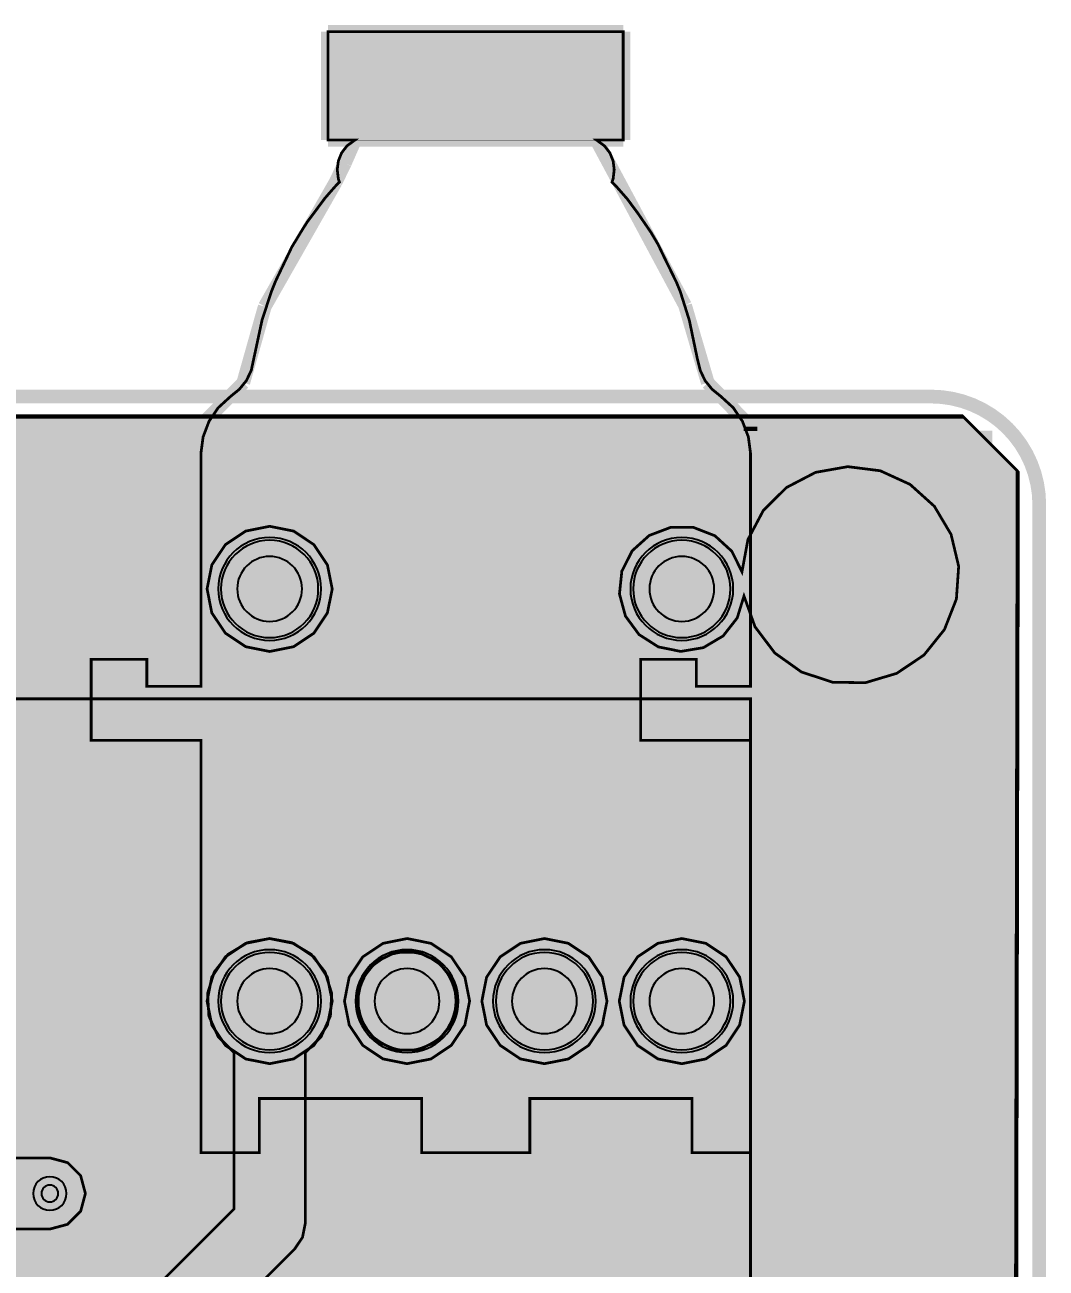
# Model space of a CAD drawing. Header units: millimetres. Extents: x -3.1 to 95.1, y -65.1 to 6.9.
# Drawn here: x 76.25 to 95.13, y -16.11 to 6.87 of the extents above; entities that cross this region are included whole.
import ezdxf

# ---------------------------------------------------------------- set-up
doc = ezdxf.new("R2010")
doc.units = ezdxf.units.MM
doc.header["$MEASUREMENT"] = 0
for name, color, linetype, true_color in [('Board-Outline-Layer', 7, 'Continuous', 0xff00ff), ('Bottom-Layer', 7, 'Continuous', 0x0000ff), ('Bottom-Paste-Mask-Layer', 7, 'Continuous', 0x800000), ('Bottom-Solder-Mask-Layer', 7, 'Continuous', 0xaa00ff), ('Component-Shape-Layer', 7, 'Continuous', 0x00cccc), ('Document-Layer', 7, 'Continuous', 0x6464ff), ('Hole-Layer', 7, 'Continuous', 0x222222), ('Inner2', 7, 'Continuous', 0x008000), ('Multi-Layer', 7, 'Continuous', 0xc0c0c0), ('Top-Layer', 7, 'Continuous', 0xff0000), ('Top-Paste-Mask-Layer', 7, 'Continuous', 0x808080), ('Top-Silkscreen-Layer', 7, 'Continuous', 0xffcc00), ('Top-Solder-Mask-Layer', 7, 'Continuous', 0x800080)]:
    doc.layers.add(name, color=color, linetype=linetype, true_color=true_color)

msp = doc.modelspace()

# ---------------------------------------------------------------- hatches: boundary and pattern name
at = {"layer": 'Bottom-Layer'}
for points in [[(0.836, -26.879), (0.838, -26.021), (1.032, -26.269), (1.332, -26.362), (2.132, -26.362), (2.395, -26.291), (2.589, -26.098), (2.659, -25.834), (2.589, -25.57), (2.395, -25.377), (2.132, -25.306), (1.332, -25.306), (1.032, -25.399), (0.839, -25.645), (0.888, -0.657), (1.11, -0.501), (1.353, -0.381), (93.599, -0.381), (94.615, -1.397), (94.488, -63.754), (93.726, -64.516), (1.27, -64.516), (0.762, -64.008), (0.775, -57.407), (6.35, -57.407), (6.353, -57.404), (6.353, -39.624), (6.35, -39.621), (0.811, -39.621), (0.818, -35.758), (0.922, -35.967), (1.104, -36.111), (1.332, -36.162), (2.132, -36.162), (2.395, -36.091), (2.589, -35.898), (2.659, -35.634), (2.589, -35.37), (2.395, -35.177), (2.132, -35.106), (1.332, -35.106), (1.105, -35.157), (0.922, -35.3), (0.819, -35.508), (0.821, -34.589), (1.959, -34.589), (2.14, -34.514), (2.215, -34.332), (2.215, -34.082), (2.26, -34.053), (2.301, -34.018), (3.243, -33.076), (3.517, -33.036), (3.739, -32.873), (3.857, -32.624), (3.844, -32.348), (3.703, -32.111), (3.466, -31.97), (3.19, -31.957), (2.941, -32.075), (2.778, -32.298), (2.738, -32.571), (2.199, -33.11), (2.105, -32.989), (1.959, -32.943), (0.824, -32.943), (0.825, -32.589), (1.959, -32.589), (2.14, -32.514), (2.215, -32.332), (2.215, -31.2), (2.14, -31.018), (1.959, -30.943), (0.828, -30.943), (0.829, -30.525), (1.959, -30.525), (2.095, -30.486), (2.189, -30.38), (3.246, -31.437), (3.286, -31.711), (3.449, -31.933), (3.698, -32.051), (3.974, -32.038), (4.211, -31.897), (4.352, -31.66), (4.365, -31.384), (4.247, -31.135), (4.025, -30.972), (3.751, -30.933), (2.268, -29.45), (2.243, -29.426), (2.215, -29.406), (2.215, -29.136), (2.14, -28.954), (1.959, -28.879), (0.832, -28.879), (0.833, -28.525), (1.959, -28.525), (2.14, -28.45), (2.215, -28.268), (2.215, -27.136), (2.14, -26.954), (1.959, -26.879)], [(93.51, -3.139), (93.37, -2.55), (93.061, -2.029), (92.611, -1.624), (92.06, -1.372), (91.46, -1.296), (90.864, -1.402), (90.326, -1.682), (89.897, -2.109), (89.614, -2.644), (89.504, -3.24), (89.316, -2.86), (89.004, -2.574), (88.609, -2.42), (88.186, -2.418), (87.79, -2.568), (87.475, -2.851), (87.283, -3.229), (87.239, -3.65), (87.35, -4.059), (87.601, -4.4), (87.958, -4.628), (88.373, -4.712), (88.79, -4.642), (89.155, -4.426), (89.416, -4.093), (89.541, -3.688), (89.746, -4.258), (90.111, -4.741), (90.604, -5.092), (91.18, -5.281), (91.785, -5.29), (92.365, -5.117), (92.868, -4.779), (93.247, -4.307), (93.468, -3.743)], [(81.929, -3.556), (81.84, -3.113), (81.59, -2.738), (81.215, -2.487), (80.772, -2.399), (80.329, -2.487), (79.954, -2.738), (79.703, -3.113), (79.615, -3.556), (79.703, -3.999), (79.954, -4.374), (80.329, -4.624), (80.772, -4.713), (81.215, -4.624), (81.59, -4.374), (81.84, -3.999)], [(79.872, -3.556, 1), (81.672, -3.556, 1)], [(87.492, -3.556, 1), (89.292, -3.556, 1)], [(81.929, -11.176), (81.84, -10.733), (81.59, -10.358), (81.215, -10.108), (80.772, -10.019), (80.329, -10.108), (79.954, -10.358), (79.703, -10.733), (79.615, -11.176), (79.703, -11.619), (79.954, -11.994), (80.329, -12.245), (80.772, -12.333), (81.215, -12.245), (81.59, -11.994), (81.84, -11.619)], [(87.009, -11.176), (86.921, -10.733), (86.67, -10.358), (86.295, -10.108), (85.852, -10.019), (85.409, -10.108), (85.034, -10.358), (84.783, -10.733), (84.695, -11.176), (84.783, -11.619), (85.034, -11.994), (85.409, -12.245), (85.852, -12.333), (86.295, -12.245), (86.67, -11.994), (86.921, -11.619)], [(89.549, -11.176), (89.461, -10.733), (89.21, -10.358), (88.835, -10.108), (88.392, -10.019), (87.949, -10.108), (87.574, -10.358), (87.324, -10.733), (87.235, -11.176), (87.324, -11.619), (87.574, -11.994), (87.949, -12.245), (88.392, -12.333), (88.835, -12.245), (89.21, -11.994), (89.461, -11.619)], [(79.872, -11.176, 1), (81.672, -11.176, 1)], [(84.24, -11.176), (84.148, -10.773), (83.891, -10.451), (83.518, -10.271), (83.106, -10.271), (82.733, -10.451), (82.476, -10.773), (82.384, -11.176), (82.476, -11.579), (82.733, -11.902), (83.106, -12.081), (83.518, -12.081), (83.891, -11.902), (84.148, -11.579)], [(82.412, -11.176, 1), (84.212, -11.176, 1)], [(84.952, -11.176, 1), (86.752, -11.176, 1)], [(87.492, -11.176, 1), (89.292, -11.176, 1)]]:
    msp.add_hatch(color=256, dxfattribs=at).paths.add_polyline_path(points)
at = {"layer": 'Bottom-Paste-Mask-Layer'}
for points in [[(79.872, -3.556, 1), (81.672, -3.556, 1)], [(87.492, -3.556, 1), (89.292, -3.556, 1)], [(79.872, -11.176, 1), (81.672, -11.176, 1)], [(82.412, -11.176, 1), (84.212, -11.176, 1)], [(84.952, -11.176, 1), (86.752, -11.176, 1)], [(87.492, -11.176, 1), (89.292, -11.176, 1)]]:
    msp.add_hatch(color=256, dxfattribs=at).paths.add_polyline_path(points)
at = {"layer": 'Bottom-Solder-Mask-Layer'}
for points in [[(79.821, -3.556, 1), (81.723, -3.556, 1)], [(87.441, -3.556, 1), (89.343, -3.556, 1)], [(79.821, -11.176, 1), (81.723, -11.176, 1)], [(82.361, -11.176, 1), (84.263, -11.176, 1)], [(84.901, -11.176, 1), (86.803, -11.176, 1)], [(87.441, -11.176, 1), (89.343, -11.176, 1)]]:
    msp.add_hatch(color=256, dxfattribs=at).paths.add_polyline_path(points)
at = {"layer": 'Document-Layer'}
msp.add_hatch(color=256, dxfattribs=at).paths.add_polyline_path([(87.282, 4.734), (87.282, 6.734), (81.882, 6.734), (81.882, 4.734)])
msp.add_hatch(color=256, dxfattribs=at).paths.add_polyline_path([(87.282, 4.734), (87.282, 6.734), (81.882, 6.734), (81.882, 4.734)])
at = {"layer": 'Hole-Layer'}
for points in [[(80.172, -3.556, 1), (81.372, -3.556, 1)], [(87.792, -3.556, 1), (88.992, -3.556, 1)], [(80.172, -11.176, 1), (81.372, -11.176, 1)], [(82.712, -11.176, 1), (83.912, -11.176, 1)], [(85.252, -11.176, 1), (86.452, -11.176, 1)], [(87.792, -11.176, 1), (88.992, -11.176, 1)]]:
    msp.add_hatch(color=256, dxfattribs=at).paths.add_polyline_path(points)
at = {"layer": 'Inner2'}
for points in [[(0.787, -39.621), (0.814, -25.941), (0.914, -26.158), (1.099, -26.308), (1.332, -26.362), (2.132, -26.362), (2.395, -26.291), (2.589, -26.098), (2.659, -25.834), (2.589, -25.57), (2.395, -25.377), (2.132, -25.306), (1.332, -25.306), (1.1, -25.36), (0.915, -25.51), (0.815, -25.726), (0.865, -0.677), (1.131, -0.488), (1.428, -0.353), (93.572, -0.353), (93.575, -0.354), (93.577, -0.355), (94.591, -1.369), (94.465, -63.726), (93.703, -64.488), (1.247, -64.488), (0.739, -63.98), (0.752, -57.407), (6.35, -57.407), (6.353, -57.404), (6.353, -39.624), (6.35, -39.621)], [(93.51, -3.139), (93.37, -2.55), (93.061, -2.029), (92.611, -1.624), (92.06, -1.372), (91.46, -1.296), (90.864, -1.402), (90.326, -1.682), (89.897, -2.109), (89.614, -2.644), (89.504, -3.24), (89.316, -2.86), (89.004, -2.574), (88.609, -2.42), (88.186, -2.418), (87.79, -2.568), (87.475, -2.851), (87.283, -3.229), (87.239, -3.65), (87.35, -4.059), (87.601, -4.4), (87.958, -4.628), (88.373, -4.712), (88.79, -4.642), (89.155, -4.426), (89.416, -4.093), (89.541, -3.688), (89.746, -4.258), (90.111, -4.741), (90.604, -5.092), (91.18, -5.281), (91.785, -5.29), (92.365, -5.117), (92.868, -4.779), (93.247, -4.307), (93.468, -3.743)], [(81.929, -3.556), (81.84, -3.113), (81.59, -2.738), (81.215, -2.487), (80.772, -2.399), (80.329, -2.487), (79.954, -2.738), (79.703, -3.113), (79.615, -3.556), (79.703, -3.999), (79.954, -4.374), (80.329, -4.624), (80.772, -4.713), (81.215, -4.624), (81.59, -4.374), (81.84, -3.999)], [(81.929, -11.176), (81.84, -10.733), (81.59, -10.358), (81.215, -10.108), (80.772, -10.019), (80.329, -10.108), (79.954, -10.358), (79.703, -10.733), (79.615, -11.176), (79.703, -11.619), (79.954, -11.994), (80.329, -12.245), (80.772, -12.333), (81.215, -12.245), (81.59, -11.994), (81.84, -11.619)], [(87.009, -11.176), (86.921, -10.733), (86.67, -10.358), (86.295, -10.108), (85.852, -10.019), (85.409, -10.108), (85.034, -10.358), (84.783, -10.733), (84.695, -11.176), (84.783, -11.619), (85.034, -11.994), (85.409, -12.245), (85.852, -12.333), (86.295, -12.245), (86.67, -11.994), (86.921, -11.619)], [(89.549, -11.176), (89.461, -10.733), (89.21, -10.358), (88.835, -10.108), (88.392, -10.019), (87.949, -10.108), (87.574, -10.358), (87.324, -10.733), (87.235, -11.176), (87.324, -11.619), (87.574, -11.994), (87.949, -12.245), (88.392, -12.333), (88.835, -12.245), (89.21, -11.994), (89.461, -11.619)], [(84.24, -11.176), (84.148, -10.773), (83.891, -10.451), (83.518, -10.271), (83.106, -10.271), (82.733, -10.451), (82.476, -10.773), (82.384, -11.176), (82.476, -11.579), (82.733, -11.902), (83.106, -12.081), (83.518, -12.081), (83.891, -11.902), (84.148, -11.579)]]:
    msp.add_hatch(color=256, dxfattribs=at).paths.add_polyline_path(points)
at = {"layer": 'Multi-Layer'}
for points in [[(89.76, -3.302, 1), (93.26, -3.302, 1)], [(89.76, -3.302, 1), (93.26, -3.302, 1)], [(79.872, -3.556, 1), (81.672, -3.556, 1)], [(79.872, -3.556, 1), (81.672, -3.556, 1)], [(79.872, -3.556, 1), (81.672, -3.556, 1)], [(87.492, -3.556, 1), (89.292, -3.556, 1)], [(87.492, -3.556, 1), (89.292, -3.556, 1)], [(87.492, -3.556, 1), (89.292, -3.556, 1)], [(79.872, -11.176, 1), (81.672, -11.176, 1)], [(79.872, -11.176, 1), (81.672, -11.176, 1)], [(79.872, -11.176, 1), (81.672, -11.176, 1)], [(82.412, -11.176, 1), (84.212, -11.176, 1)], [(82.412, -11.176, 1), (84.212, -11.176, 1)], [(82.412, -11.176, 1), (84.212, -11.176, 1)], [(84.952, -11.176, 1), (86.752, -11.176, 1)], [(84.952, -11.176, 1), (86.752, -11.176, 1)], [(84.952, -11.176, 1), (86.752, -11.176, 1)], [(87.492, -11.176, 1), (89.292, -11.176, 1)], [(87.492, -11.176, 1), (89.292, -11.176, 1)], [(87.492, -11.176, 1), (89.292, -11.176, 1)]]:
    msp.add_hatch(color=256, dxfattribs=at).paths.add_polyline_path(points)
at = {"layer": 'Top-Layer'}
for points in [[(79.872, -3.556, 1), (81.672, -3.556, 1)], [(87.492, -3.556, 1), (89.292, -3.556, 1)], [(15.685, -19.568), (14.478, -19.568), (14.478, -6.096), (14.986, -5.588), (43.778, -5.588), (43.588, -5.845), (43.541, -6.161), (43.649, -6.462), (43.886, -6.676), (44.196, -6.754), (44.538, -6.754), (44.538, -7.252), (44.613, -7.433), (44.794, -7.508), (46.394, -7.508), (46.576, -7.433), (46.651, -7.252), (46.651, -5.588), (49.544, -5.588), (49.569, -5.93), (49.734, -6.23), (50.008, -6.435), (50.343, -6.508), (50.678, -6.435), (50.952, -6.23), (51.117, -5.93), (51.141, -5.588), (57.545, -5.588), (57.57, -5.93), (57.735, -6.23), (58.009, -6.435), (58.344, -6.508), (58.679, -6.435), (58.953, -6.23), (59.118, -5.93), (59.142, -5.588), (60.138, -5.588), (60.138, -7.252), (60.213, -7.433), (60.394, -7.508), (61.994, -7.508), (62.176, -7.433), (62.251, -7.252), (62.251, -6.754), (62.738, -6.754), (63.048, -6.676), (63.285, -6.462), (63.393, -6.161), (63.346, -5.845), (63.156, -5.588), (89.662, -5.588), (89.662, -29.972), (89.408, -30.226), (67.056, -30.226), (66.864, -30.034), (71.96, -24.937), (72.825, -24.937), (73.006, -24.862), (73.081, -24.68), (73.081, -23.548), (73.006, -23.366), (72.825, -23.291), (71.448, -23.291), (71.266, -23.366), (71.191, -23.548), (71.191, -24.412), (66.805, -28.799), (66.805, -12.192), (66.804, -12.174), (66.802, -12.156), (66.802, -11.938), (66.584, -11.938), (66.566, -11.936), (66.548, -11.935), (55.763, -11.935), (52.902, -9.074), (52.753, -8.975), (52.578, -8.94), (50.88, -8.94), (50.592, -8.833), (50.29, -8.893), (50.063, -9.102), (49.98, -9.398), (50.063, -9.694), (50.29, -9.903), (50.592, -9.963), (50.88, -9.856), (52.389, -9.856), (53.564, -11.031), (53.456, -10.987), (53.34, -10.972), (49.61, -10.972), (49.321, -10.865), (49.019, -10.925), (48.793, -11.134), (48.71, -11.431), (48.794, -11.727), (49.02, -11.935), (40.64, -11.935), (40.622, -11.936), (40.604, -11.938), (40.132, -11.938), (40.383, -12.189), (40.383, -26.673), (40.135, -26.921), (29.98, -26.921), (29.966, -26.397), (29.859, -26.027), (29.583, -25.758), (29.21, -25.66), (23.173, -25.66), (17.553, -20.039), (17.5, -19.991), (17.444, -19.948), (19.109, -18.283), (27.705, -18.283), (27.785, -18.362), (27.785, -19.307), (27.86, -19.488), (28.041, -19.564), (30.506, -19.564), (30.687, -19.488), (30.763, -19.307), (30.763, -19.247), (31.566, -19.25), (31.566, -19.471), (31.642, -19.652), (31.823, -19.727), (33.233, -19.727), (33.414, -19.652), (33.49, -19.471), (33.49, -18.121), (33.414, -17.939), (33.233, -17.864), (31.823, -17.864), (31.642, -17.939), (31.566, -18.121), (31.566, -18.335), (30.763, -18.332), (30.763, -18.257), (30.687, -18.076), (30.506, -18.001), (29.561, -18.001), (28.554, -16.992), (28.309, -16.827), (28.019, -16.769), (18.796, -16.769), (18.507, -16.827), (18.261, -16.991)], [(80.114, -15.017), (76.876, -18.256), (76.575, -18.256), (76.393, -18.331), (76.318, -18.512), (76.318, -19.212), (76.393, -19.393), (76.575, -19.469), (76.945, -19.469), (77.2, -19.52), (77.455, -19.469), (77.825, -19.469), (78.006, -19.393), (78.081, -19.212), (78.081, -18.911), (81.237, -15.755), (81.38, -15.542), (81.43, -15.29), (81.43, -12.127), (81.724, -11.832), (81.895, -11.452), (81.92, -11.036), (81.796, -10.638), (81.539, -10.31), (81.182, -10.095), (80.772, -10.019), (80.362, -10.095), (80.005, -10.31), (79.748, -10.638), (79.624, -11.036), (79.649, -11.452), (79.82, -11.832), (80.114, -12.127)], [(84.469, -11.176), (84.381, -10.733), (84.13, -10.358), (83.755, -10.108), (83.312, -10.019), (82.869, -10.108), (82.494, -10.358), (82.243, -10.733), (82.155, -11.176), (82.243, -11.619), (82.494, -11.994), (82.869, -12.245), (83.312, -12.333), (83.755, -12.245), (84.13, -11.994), (84.381, -11.619)], [(87.009, -11.176), (86.921, -10.733), (86.67, -10.358), (86.295, -10.108), (85.852, -10.019), (85.409, -10.108), (85.034, -10.358), (84.783, -10.733), (84.695, -11.176), (84.783, -11.619), (85.034, -11.994), (85.409, -12.245), (85.852, -12.333), (86.295, -12.245), (86.67, -11.994), (86.921, -11.619)], [(89.549, -11.176), (89.461, -10.733), (89.21, -10.358), (88.835, -10.108), (88.392, -10.019), (87.949, -10.108), (87.574, -10.358), (87.324, -10.733), (87.235, -11.176), (87.324, -11.619), (87.574, -11.994), (87.949, -12.245), (88.392, -12.333), (88.835, -12.245), (89.21, -11.994), (89.461, -11.619)], [(79.872, -11.176, 1), (81.672, -11.176, 1)], [(82.412, -11.176, 1), (84.212, -11.176, 1)], [(84.952, -11.176, 1), (86.752, -11.176, 1)], [(87.492, -11.176, 1), (89.292, -11.176, 1)], [(76.708, -15.39), (77.037, -15.302), (77.278, -15.061), (77.366, -14.732), (77.278, -14.403), (77.037, -14.162), (76.708, -14.074), (75.876, -14.074), (75.876, -14.057), (75.8, -13.876), (75.619, -13.801), (74.209, -13.801), (74.028, -13.876), (73.952, -14.057), (73.952, -15.407), (74.028, -15.589), (74.209, -15.664), (75.619, -15.664), (75.8, -15.589), (75.876, -15.407), (75.876, -15.39)]]:
    msp.add_hatch(color=256, dxfattribs=at).paths.add_polyline_path(points)
at = {"layer": 'Top-Paste-Mask-Layer'}
for points in [[(79.872, -3.556, 1), (81.672, -3.556, 1)], [(87.492, -3.556, 1), (89.292, -3.556, 1)], [(79.872, -11.176, 1), (81.672, -11.176, 1)], [(82.412, -11.176, 1), (84.212, -11.176, 1)], [(84.952, -11.176, 1), (86.752, -11.176, 1)], [(87.492, -11.176, 1), (89.292, -11.176, 1)]]:
    msp.add_hatch(color=256, dxfattribs=at).paths.add_polyline_path(points)
at = {"layer": 'Top-Solder-Mask-Layer'}
for points in [[(79.821, -3.556, 1), (81.723, -3.556, 1)], [(87.441, -3.556, 1), (89.343, -3.556, 1)], [(79.821, -11.176, 1), (81.723, -11.176, 1)], [(82.361, -11.176, 1), (84.263, -11.176, 1)], [(84.901, -11.176, 1), (86.803, -11.176, 1)], [(87.441, -11.176, 1), (89.343, -11.176, 1)]]:
    msp.add_hatch(color=256, dxfattribs=at).paths.add_polyline_path(points)

# ---------------------------------------------------------------- linework, layer by layer
at = {"layer": 'Board-Outline-Layer', "const_width": 0.254}
for points in [[(2, 0), (93, 0)], [(95, -2), (95, -63)]]:
    msp.add_lwpolyline(points, dxfattribs=at)
msp.add_lwpolyline([(93, 0, -0.414), (95, -2)], format="xyb", dxfattribs=at)
at = {"layer": 'Bottom-Layer'}
for points, const_width in [([(0.889, -0.381), (0.762, -64.008), (1.27, -64.516), (93.726, -64.516), (94.488, -63.754), (94.615, -1.397), (93.599, -0.381)], 0.00508), ([(93.51, -3.139), (93.37, -2.55), (93.061, -2.029), (92.611, -1.624), (92.06, -1.372), (91.46, -1.296), (90.864, -1.402), (90.326, -1.682), (89.897, -2.109), (89.614, -2.644), (89.504, -3.24), (89.316, -2.86), (89.004, -2.574), (88.609, -2.42), (88.186, -2.418), (87.79, -2.568), (87.475, -2.851), (87.283, -3.229), (87.239, -3.65), (87.35, -4.059), (87.601, -4.4), (87.958, -4.628), (88.373, -4.712), (88.79, -4.642), (89.155, -4.426), (89.416, -4.093), (89.541, -3.688), (89.746, -4.258), (90.111, -4.741), (90.604, -5.092), (91.18, -5.281), (91.785, -5.29), (92.365, -5.117), (92.868, -4.779), (93.247, -4.307), (93.468, -3.743)], 0.0508), ([(81.929, -3.556), (81.84, -3.113), (81.59, -2.738), (81.215, -2.487), (80.772, -2.399), (80.329, -2.487), (79.954, -2.738), (79.703, -3.113), (79.615, -3.556), (79.703, -3.999), (79.954, -4.374), (80.329, -4.624), (80.772, -4.713), (81.215, -4.624), (81.59, -4.374), (81.84, -3.999)], 0.0508), ([(81.929, -11.176), (81.84, -10.733), (81.59, -10.358), (81.215, -10.108), (80.772, -10.019), (80.329, -10.108), (79.954, -10.358), (79.703, -10.733), (79.615, -11.176), (79.703, -11.619), (79.954, -11.994), (80.329, -12.245), (80.772, -12.333), (81.215, -12.245), (81.59, -11.994), (81.84, -11.619)], 0.0508), ([(87.009, -11.176), (86.921, -10.733), (86.67, -10.358), (86.295, -10.108), (85.852, -10.019), (85.409, -10.108), (85.034, -10.358), (84.783, -10.733), (84.695, -11.176), (84.783, -11.619), (85.034, -11.994), (85.409, -12.245), (85.852, -12.333), (86.295, -12.245), (86.67, -11.994), (86.921, -11.619)], 0.0508), ([(89.549, -11.176), (89.461, -10.733), (89.21, -10.358), (88.835, -10.108), (88.392, -10.019), (87.949, -10.108), (87.574, -10.358), (87.324, -10.733), (87.235, -11.176), (87.324, -11.619), (87.574, -11.994), (87.949, -12.245), (88.392, -12.333), (88.835, -12.245), (89.21, -11.994), (89.461, -11.619)], 0.0508), ([(84.24, -11.176), (84.148, -10.773), (83.891, -10.451), (83.518, -10.271), (83.106, -10.271), (82.733, -10.451), (82.476, -10.773), (82.384, -11.176), (82.476, -11.579), (82.733, -11.902), (83.106, -12.081), (83.518, -12.081), (83.891, -11.902), (84.148, -11.579)], 0.0508)]:
    msp.add_lwpolyline(points, close=True, dxfattribs=dict(at, const_width=const_width))
at = {"layer": 'Bottom-Layer', "const_width": 0.0508}
for points in [[(1.353, -0.381), (93.599, -0.381), (94.615, -1.397), (94.488, -63.754), (93.726, -64.516), (1.27, -64.516)], [(83.312, -10.279), (83.312, -10.248)], [(82.415, -11.176), (82.384, -11.176)], [(84.209, -11.176), (84.24, -11.176)], [(83.312, -12.073), (83.312, -12.104)]]:
    msp.add_lwpolyline(points, dxfattribs=at)
at = {"layer": 'Bottom-Layer'}
for points in [[(79.872, -3.556, 1), (81.672, -3.556), (81.672, -3.556, 1), (79.872, -3.556)], [(87.492, -3.556, 1), (89.292, -3.556), (89.292, -3.556, 1), (87.492, -3.556)], [(79.872, -11.176, 1), (81.672, -11.176), (81.672, -11.176, 1), (79.872, -11.176)], [(82.412, -11.176, 1), (84.212, -11.176), (84.212, -11.176, 1), (82.412, -11.176)], [(84.952, -11.176, 1), (86.752, -11.176), (86.752, -11.176, 1), (84.952, -11.176)], [(87.492, -11.176, 1), (89.292, -11.176), (89.292, -11.176, 1), (87.492, -11.176)]]:
    msp.add_lwpolyline(points, format="xyb", dxfattribs=at)
at = {"layer": 'Bottom-Paste-Mask-Layer'}
for points in [[(79.872, -3.556, 1), (81.672, -3.556), (81.672, -3.556, 1), (79.872, -3.556)], [(87.492, -3.556, 1), (89.292, -3.556), (89.292, -3.556, 1), (87.492, -3.556)], [(79.872, -11.176, 1), (81.672, -11.176), (81.672, -11.176, 1), (79.872, -11.176)], [(82.412, -11.176, 1), (84.212, -11.176), (84.212, -11.176, 1), (82.412, -11.176)], [(84.952, -11.176, 1), (86.752, -11.176), (86.752, -11.176, 1), (84.952, -11.176)], [(87.492, -11.176, 1), (89.292, -11.176), (89.292, -11.176, 1), (87.492, -11.176)]]:
    msp.add_lwpolyline(points, format="xyb", dxfattribs=at)
at = {"layer": 'Bottom-Solder-Mask-Layer'}
for points in [[(79.821, -3.556, 1), (81.723, -3.556), (81.723, -3.556, 1), (79.821, -3.556)], [(87.441, -3.556, 1), (89.343, -3.556), (89.343, -3.556, 1), (87.441, -3.556)], [(79.821, -11.176, 1), (81.723, -11.176), (81.723, -11.176, 1), (79.821, -11.176)], [(82.361, -11.176, 1), (84.263, -11.176), (84.263, -11.176, 1), (82.361, -11.176)], [(84.901, -11.176, 1), (86.803, -11.176), (86.803, -11.176, 1), (84.901, -11.176)], [(87.441, -11.176, 1), (89.343, -11.176), (89.343, -11.176, 1), (87.441, -11.176)]]:
    msp.add_lwpolyline(points, format="xyb", dxfattribs=at)
at = {"layer": 'Component-Shape-Layer', "const_width": 0.0508}
msp.add_lwpolyline([(87.312, 6.744), (87.312, 4.744), (86.812, 4.744), (86.962, 4.634), (87.062, 4.504), (87.122, 4.354), (87.142, 4.194), (87.122, 4.024), (87.102, 3.964), (87.172, 3.894), (87.382, 3.654), (87.582, 3.384), (87.822, 3.034), (87.952, 2.814), (88.062, 2.584), (88.292, 2.114), (88.362, 1.944), (88.482, 1.564), (88.532, 1.404), (88.592, 1.114), (88.682, 0.684), (88.732, 0.484), (88.822, 0.294), (88.952, 0.134), (89.112, 0.004), (89.342, -0.206), (89.512, -0.456), (89.622, -0.746), (89.662, -1.046), (89.662, -5.356), (88.662, -5.356), (88.662, -4.856), (87.632, -4.856), (87.632, -6.356), (89.662, -6.356), (89.662, -13.976), (88.582, -13.976), (88.582, -12.976), (85.582, -12.976), (85.582, -13.976), (83.582, -13.976), (83.582, -12.976), (80.582, -12.976), (80.582, -13.976), (79.502, -13.976), (79.502, -6.356), (77.472, -6.356), (77.472, -4.856), (78.502, -4.856), (78.502, -5.356), (79.502, -5.356), (79.502, -1.046), (79.542, -0.746), (79.652, -0.456), (79.822, -0.206), (80.052, 0.004), (80.212, 0.134), (80.342, 0.294), (80.432, 0.484), (80.632, 1.414), (80.802, 1.934), (80.882, 2.134), (81.182, 2.764), (81.382, 3.094), (81.472, 3.234), (81.592, 3.394), (81.792, 3.664), (81.922, 3.814), (82.002, 3.904), (82.062, 3.964), (82.042, 4.024), (82.022, 4.194), (82.042, 4.354), (82.102, 4.504), (82.202, 4.634), (82.352, 4.744), (81.852, 4.744), (81.852, 6.744)], close=True, dxfattribs=at)
msp.add_lwpolyline([(87.312, 6.744), (87.312, 4.744), (86.812, 4.744), (86.962, 4.634), (87.062, 4.504), (87.122, 4.354), (87.142, 4.194), (87.122, 4.024), (87.102, 3.964), (87.172, 3.894), (87.382, 3.654), (87.582, 3.384), (87.822, 3.034), (87.952, 2.814), (88.062, 2.584), (88.292, 2.114), (88.362, 1.944), (88.482, 1.564), (88.532, 1.404), (88.592, 1.114), (88.682, 0.684), (88.732, 0.484), (88.822, 0.294), (88.952, 0.134), (89.112, 0.004), (89.342, -0.206), (89.512, -0.456), (89.622, -0.746), (89.662, -1.046), (89.662, -5.356), (88.662, -5.356), (88.662, -4.856), (87.632, -4.856), (87.632, -6.356), (89.662, -6.356), (89.662, -13.976), (88.582, -13.976), (88.582, -12.976), (85.582, -12.976), (85.582, -13.976), (83.582, -13.976), (83.582, -12.976), (80.582, -12.976), (80.582, -13.976), (79.502, -13.976), (79.502, -6.356), (77.472, -6.356), (77.472, -4.856), (78.502, -4.856), (78.502, -5.356), (79.502, -5.356), (79.502, -1.046), (79.542, -0.746), (79.652, -0.456), (79.822, -0.206), (80.052, 0.004), (80.212, 0.134), (80.342, 0.294), (80.432, 0.484), (80.632, 1.414), (80.802, 1.934), (80.882, 2.134), (81.182, 2.764), (81.382, 3.094), (81.472, 3.234), (81.592, 3.394), (81.792, 3.664), (81.922, 3.814), (82.002, 3.904), (82.062, 3.964), (82.042, 4.024), (82.022, 4.194), (82.042, 4.354), (82.102, 4.504), (82.202, 4.634), (82.352, 4.744), (81.852, 4.744), (81.852, 6.744)], close=True, dxfattribs=at)
at = {"layer": 'Document-Layer', "const_width": 0.00508}
msp.add_lwpolyline([(87.282, 4.734), (87.282, 6.734), (81.882, 6.734), (81.882, 4.734)], close=True, dxfattribs=at)
msp.add_lwpolyline([(87.282, 4.734), (87.282, 6.734), (81.882, 6.734), (81.882, 4.734)], close=True, dxfattribs=at)
at = {"layer": 'Hole-Layer'}
for points in [[(80.172, -3.556, 1), (81.372, -3.556), (81.372, -3.556, 1), (80.172, -3.556)], [(87.792, -3.556, 1), (88.992, -3.556), (88.992, -3.556, 1), (87.792, -3.556)], [(80.172, -11.176, 1), (81.372, -11.176), (81.372, -11.176, 1), (80.172, -11.176)], [(82.712, -11.176, 1), (83.912, -11.176), (83.912, -11.176, 1), (82.712, -11.176)], [(85.252, -11.176, 1), (86.452, -11.176), (86.452, -11.176, 1), (85.252, -11.176)], [(87.792, -11.176, 1), (88.992, -11.176), (88.992, -11.176, 1), (87.792, -11.176)]]:
    msp.add_lwpolyline(points, format="xyb", dxfattribs=at)
msp.add_lwpolyline([(76.553, -14.732, 1), (76.863, -14.732, 1)], format="xyb", close=True, dxfattribs=at)
at = {"layer": 'Inner2'}
for points, const_width in [([(0.866, -0.353), (0.739, -63.98), (1.247, -64.488), (93.703, -64.488), (94.465, -63.726), (94.591, -1.369), (93.575, -0.353)], 0.00508), ([(93.51, -3.139), (93.37, -2.55), (93.061, -2.029), (92.611, -1.624), (92.06, -1.372), (91.46, -1.296), (90.864, -1.402), (90.326, -1.682), (89.897, -2.109), (89.614, -2.644), (89.504, -3.24), (89.316, -2.86), (89.004, -2.574), (88.609, -2.42), (88.186, -2.418), (87.79, -2.568), (87.475, -2.851), (87.283, -3.229), (87.239, -3.65), (87.35, -4.059), (87.601, -4.4), (87.958, -4.628), (88.373, -4.712), (88.79, -4.642), (89.155, -4.426), (89.416, -4.093), (89.541, -3.688), (89.746, -4.258), (90.111, -4.741), (90.604, -5.092), (91.18, -5.281), (91.785, -5.29), (92.365, -5.117), (92.868, -4.779), (93.247, -4.307), (93.468, -3.743)], 0.0508), ([(81.929, -3.556), (81.84, -3.113), (81.59, -2.738), (81.215, -2.487), (80.772, -2.399), (80.329, -2.487), (79.954, -2.738), (79.703, -3.113), (79.615, -3.556), (79.703, -3.999), (79.954, -4.374), (80.329, -4.624), (80.772, -4.713), (81.215, -4.624), (81.59, -4.374), (81.84, -3.999)], 0.0508), ([(81.929, -11.176), (81.84, -10.733), (81.59, -10.358), (81.215, -10.108), (80.772, -10.019), (80.329, -10.108), (79.954, -10.358), (79.703, -10.733), (79.615, -11.176), (79.703, -11.619), (79.954, -11.994), (80.329, -12.245), (80.772, -12.333), (81.215, -12.245), (81.59, -11.994), (81.84, -11.619)], 0.0508), ([(87.009, -11.176), (86.921, -10.733), (86.67, -10.358), (86.295, -10.108), (85.852, -10.019), (85.409, -10.108), (85.034, -10.358), (84.783, -10.733), (84.695, -11.176), (84.783, -11.619), (85.034, -11.994), (85.409, -12.245), (85.852, -12.333), (86.295, -12.245), (86.67, -11.994), (86.921, -11.619)], 0.0508), ([(89.549, -11.176), (89.461, -10.733), (89.21, -10.358), (88.835, -10.108), (88.392, -10.019), (87.949, -10.108), (87.574, -10.358), (87.324, -10.733), (87.235, -11.176), (87.324, -11.619), (87.574, -11.994), (87.949, -12.245), (88.392, -12.333), (88.835, -12.245), (89.21, -11.994), (89.461, -11.619)], 0.0508), ([(84.24, -11.176), (84.148, -10.773), (83.891, -10.451), (83.518, -10.271), (83.106, -10.271), (82.733, -10.451), (82.476, -10.773), (82.384, -11.176), (82.476, -11.579), (82.733, -11.902), (83.106, -12.081), (83.518, -12.081), (83.891, -11.902), (84.148, -11.579)], 0.0508)]:
    msp.add_lwpolyline(points, close=True, dxfattribs=dict(at, const_width=const_width))
at = {"layer": 'Inner2', "const_width": 0.0508}
for points in [[(1.428, -0.353), (93.572, -0.353), (93.575, -0.354), (93.577, -0.355), (94.591, -1.369), (94.465, -63.726), (93.703, -64.488), (1.247, -64.488)], [(83.312, -10.279), (83.312, -10.248)], [(82.415, -11.176), (82.384, -11.176)], [(84.209, -11.176), (84.24, -11.176)], [(83.312, -12.073), (83.312, -12.104)]]:
    msp.add_lwpolyline(points, dxfattribs=at)
at = {"layer": 'Multi-Layer', "const_width": 0.645}
msp.add_lwpolyline([(89.76, -3.302, 1), (93.26, -3.302), (93.26, -3.302, 1), (89.76, -3.302)], format="xyb", dxfattribs=at)
msp.add_lwpolyline([(89.76, -3.302, 1), (93.26, -3.302), (93.26, -3.302, 1), (89.76, -3.302)], format="xyb", dxfattribs=at)
at = {"layer": 'Multi-Layer'}
for points in [[(79.872, -3.556, 1), (81.672, -3.556), (81.672, -3.556, 1), (79.872, -3.556)], [(79.872, -3.556, 1), (81.672, -3.556), (81.672, -3.556, 1), (79.872, -3.556)], [(79.872, -3.556, 1), (81.672, -3.556), (81.672, -3.556, 1), (79.872, -3.556)], [(87.492, -3.556, 1), (89.292, -3.556), (89.292, -3.556, 1), (87.492, -3.556)], [(87.492, -3.556, 1), (89.292, -3.556), (89.292, -3.556, 1), (87.492, -3.556)], [(87.492, -3.556, 1), (89.292, -3.556), (89.292, -3.556, 1), (87.492, -3.556)], [(79.872, -11.176, 1), (81.672, -11.176), (81.672, -11.176, 1), (79.872, -11.176)], [(79.872, -11.176, 1), (81.672, -11.176), (81.672, -11.176, 1), (79.872, -11.176)], [(79.872, -11.176, 1), (81.672, -11.176), (81.672, -11.176, 1), (79.872, -11.176)], [(82.412, -11.176, 1), (84.212, -11.176), (84.212, -11.176, 1), (82.412, -11.176)], [(82.412, -11.176, 1), (84.212, -11.176), (84.212, -11.176, 1), (82.412, -11.176)], [(82.412, -11.176, 1), (84.212, -11.176), (84.212, -11.176, 1), (82.412, -11.176)], [(84.952, -11.176, 1), (86.752, -11.176), (86.752, -11.176, 1), (84.952, -11.176)], [(84.952, -11.176, 1), (86.752, -11.176), (86.752, -11.176, 1), (84.952, -11.176)], [(84.952, -11.176, 1), (86.752, -11.176), (86.752, -11.176, 1), (84.952, -11.176)], [(87.492, -11.176, 1), (89.292, -11.176), (89.292, -11.176, 1), (87.492, -11.176)], [(87.492, -11.176, 1), (89.292, -11.176), (89.292, -11.176, 1), (87.492, -11.176)], [(87.492, -11.176, 1), (89.292, -11.176), (89.292, -11.176, 1), (87.492, -11.176)]]:
    msp.add_lwpolyline(points, format="xyb", dxfattribs=at)
msp.add_lwpolyline([(76.398, -14.732, 1), (77.018, -14.732, 1)], format="xyb", close=True, dxfattribs=at)
at = {"layer": 'Top-Layer'}
for points in [[(79.872, -3.556, 1), (81.672, -3.556), (81.672, -3.556, 1), (79.872, -3.556)], [(87.492, -3.556, 1), (89.292, -3.556), (89.292, -3.556, 1), (87.492, -3.556)], [(79.872, -11.176, 1), (81.672, -11.176), (81.672, -11.176, 1), (79.872, -11.176)], [(82.412, -11.176, 1), (84.212, -11.176), (84.212, -11.176, 1), (82.412, -11.176)], [(84.952, -11.176, 1), (86.752, -11.176), (86.752, -11.176, 1), (84.952, -11.176)], [(87.492, -11.176, 1), (89.292, -11.176), (89.292, -11.176, 1), (87.492, -11.176)]]:
    msp.add_lwpolyline(points, format="xyb", dxfattribs=at)
for points, const_width in [([(89.662, -29.972), (89.408, -30.226), (67.056, -30.226), (66.802, -29.972), (66.802, -29.464), (66.802, -11.938), (40.132, -11.938), (40.386, -12.192), (40.386, -26.67), (40.132, -26.924), (39.878, -26.924), (14.732, -26.924), (14.478, -26.67), (14.478, -6.096), (14.986, -5.588), (89.662, -5.588)], 0.00508), ([(84.469, -11.176), (84.381, -10.733), (84.13, -10.358), (83.755, -10.108), (83.312, -10.019), (82.869, -10.108), (82.494, -10.358), (82.243, -10.733), (82.155, -11.176), (82.243, -11.619), (82.494, -11.994), (82.869, -12.245), (83.312, -12.333), (83.755, -12.245), (84.13, -11.994), (84.381, -11.619)], 0.0508), ([(87.009, -11.176), (86.921, -10.733), (86.67, -10.358), (86.295, -10.108), (85.852, -10.019), (85.409, -10.108), (85.034, -10.358), (84.783, -10.733), (84.695, -11.176), (84.783, -11.619), (85.034, -11.994), (85.409, -12.245), (85.852, -12.333), (86.295, -12.245), (86.67, -11.994), (86.921, -11.619)], 0.0508), ([(89.549, -11.176), (89.461, -10.733), (89.21, -10.358), (88.835, -10.108), (88.392, -10.019), (87.949, -10.108), (87.574, -10.358), (87.324, -10.733), (87.235, -11.176), (87.324, -11.619), (87.574, -11.994), (87.949, -12.245), (88.392, -12.333), (88.835, -12.245), (89.21, -11.994), (89.461, -11.619)], 0.0508), ([(76.708, -15.39), (77.037, -15.302), (77.278, -15.061), (77.366, -14.732), (77.278, -14.403), (77.037, -14.162), (76.708, -14.074), (75.876, -14.074), (75.876, -14.057), (75.8, -13.876), (75.619, -13.801), (74.209, -13.801), (74.028, -13.876), (73.952, -14.057), (73.952, -15.407), (74.028, -15.589), (74.209, -15.664), (75.619, -15.664), (75.8, -15.589), (75.876, -15.407), (75.876, -15.39)], 0.0508)]:
    msp.add_lwpolyline(points, close=True, dxfattribs=dict(at, const_width=const_width))
for points, const_width in [([(63.156, -5.588), (89.662, -5.588), (89.662, -29.972), (89.408, -30.226), (67.056, -30.226), (66.864, -30.034), (71.96, -24.937), (72.825, -24.937), (73.006, -24.862), (73.081, -24.68), (73.081, -23.548), (73.006, -23.366), (72.825, -23.291), (71.448, -23.291), (71.266, -23.366), (71.191, -23.548), (71.191, -24.412), (66.805, -28.799), (66.805, -12.192), (66.804, -12.174), (66.802, -12.156), (66.802, -11.938), (66.584, -11.938)], 0.0508), ([(78.081, -18.911), (81.237, -15.755), (81.38, -15.542), (81.43, -15.29), (81.43, -12.127), (81.724, -11.832), (81.895, -11.452), (81.92, -11.036), (81.796, -10.638), (81.539, -10.31), (81.182, -10.095), (80.772, -10.019), (80.362, -10.095), (80.005, -10.31), (79.748, -10.638), (79.624, -11.036), (79.649, -11.452), (79.82, -11.832), (80.114, -12.127), (80.114, -15.017), (76.876, -18.256)], 0.0508), ([(80.772, -15.29), (80.772, -11.176)], 0.803), ([(74.914, -14.732), (76.708, -14.732)], 0.803), ([(77.2, -18.862), (80.772, -15.29)], 0.803)]:
    msp.add_lwpolyline(points, dxfattribs=dict(at, const_width=const_width))
at = {"layer": 'Top-Paste-Mask-Layer'}
for points in [[(79.872, -3.556, 1), (81.672, -3.556), (81.672, -3.556, 1), (79.872, -3.556)], [(87.492, -3.556, 1), (89.292, -3.556), (89.292, -3.556, 1), (87.492, -3.556)], [(79.872, -11.176, 1), (81.672, -11.176), (81.672, -11.176, 1), (79.872, -11.176)], [(82.412, -11.176, 1), (84.212, -11.176), (84.212, -11.176, 1), (82.412, -11.176)], [(84.952, -11.176, 1), (86.752, -11.176), (86.752, -11.176, 1), (84.952, -11.176)], [(87.492, -11.176, 1), (89.292, -11.176), (89.292, -11.176, 1), (87.492, -11.176)]]:
    msp.add_lwpolyline(points, format="xyb", dxfattribs=at)
at = {"layer": 'Top-Silkscreen-Layer', "const_width": 0.254}
for points in [[(87.313, 6.744), (81.851, 6.744)], [(81.851, 6.744), (81.851, 4.745)], [(87.313, 6.744), (81.851, 6.744)], [(81.851, 6.744), (81.851, 4.745)], [(87.313, 4.745), (87.313, 6.744)], [(87.313, 4.745), (87.313, 6.744)], [(81.851, 4.745), (86.782, 4.745)], [(81.851, 4.745), (86.782, 4.745)], [(82.352, 4.745), (82.162, 4.314)], [(82.352, 4.745), (82.162, 4.314)], [(88.452, 1.684), (86.812, 4.745)], [(86.812, 4.745), (87.313, 4.745)], [(88.452, 1.684), (86.812, 4.745)], [(86.812, 4.745), (87.313, 4.745)], [(82.162, 4.314), (81.992, 3.964)], [(82.162, 4.314), (81.992, 3.964)], [(81.992, 3.964), (80.682, 1.664)], [(81.992, 3.964), (80.682, 1.664)], [(80.682, 1.664), (80.284, 0.254)], [(80.682, 1.664), (80.284, 0.254)], [(88.872, 0.254), (88.452, 1.684)], [(88.872, 0.254), (88.452, 1.684)], [(80.284, 0.254), (79.502, -0.528)], [(80.284, 0.254), (79.502, -0.528)], [(89.662, -0.556), (88.872, 0.254)], [(89.662, -0.556), (88.872, 0.254)], [(79.502, -13.947), (79.502, -0.528)], [(79.502, -13.947), (79.502, -0.528)], [(89.662, -0.638), (89.662, -0.556)], [(89.662, -0.638), (89.662, -0.556)], [(89.662, -5.443), (89.662, -0.638)], [(89.662, -5.443), (89.662, -0.638)], [(77.47, -6.35), (77.47, -4.826)], [(77.47, -4.826), (78.486, -4.826)], [(77.47, -6.35), (77.47, -4.826)], [(77.47, -4.826), (78.486, -4.826)], [(78.486, -4.826), (78.486, -5.334)], [(78.486, -4.826), (78.486, -5.334)], [(87.597, -6.459), (87.597, -4.935)], [(87.597, -4.935), (88.613, -4.935)], [(87.597, -6.459), (87.597, -4.935)], [(87.597, -4.935), (88.613, -4.935)], [(88.613, -4.935), (88.613, -5.443)], [(88.613, -4.935), (88.613, -5.443)], [(78.486, -5.334), (79.502, -5.334)], [(78.486, -5.334), (79.502, -5.334)], [(88.613, -5.443), (89.629, -5.443)], [(88.613, -5.443), (89.629, -5.443)], [(79.502, -6.35), (77.47, -6.35)], [(79.502, -6.35), (77.47, -6.35)], [(89.629, -6.459), (87.597, -6.459)], [(89.629, -6.459), (87.597, -6.459)], [(89.662, -13.947), (89.662, -6.441)], [(89.662, -13.947), (89.662, -6.441)], [(83.582, -12.976), (80.582, -12.976)], [(80.582, -12.976), (80.582, -13.976)], [(83.582, -12.976), (80.582, -12.976)], [(80.582, -12.976), (80.582, -13.976)], [(83.582, -13.976), (83.582, -12.976)], [(83.582, -13.976), (83.582, -12.976)], [(88.582, -12.976), (85.582, -12.976)], [(85.582, -12.976), (85.582, -13.976)], [(88.582, -12.976), (85.582, -12.976)], [(85.582, -12.976), (85.582, -13.976)], [(88.582, -13.947), (88.582, -12.976)], [(88.582, -13.947), (88.582, -12.976)], [(80.582, -13.976), (79.502, -13.976)], [(80.582, -13.976), (79.502, -13.976)], [(85.582, -13.976), (83.582, -13.976)], [(85.582, -13.976), (83.582, -13.976)], [(89.662, -13.947), (88.582, -13.947)], [(89.662, -13.947), (88.582, -13.947)]]:
    msp.add_lwpolyline(points, dxfattribs=at)
msp.add_lwpolyline([(14.005, -0.756), (94.005, -0.756), (94.005, -36.756), (14.005, -36.756)], close=True, dxfattribs=at)
msp.add_lwpolyline([(14.005, -0.756), (94.005, -0.756), (94.005, -36.756), (14.005, -36.756)], close=True, dxfattribs=at)
at = {"layer": 'Top-Solder-Mask-Layer'}
for points in [[(79.821, -3.556, 1), (81.723, -3.556), (81.723, -3.556, 1), (79.821, -3.556)], [(87.441, -3.556, 1), (89.343, -3.556), (89.343, -3.556, 1), (87.441, -3.556)], [(79.821, -11.176, 1), (81.723, -11.176), (81.723, -11.176, 1), (79.821, -11.176)], [(82.361, -11.176, 1), (84.263, -11.176), (84.263, -11.176, 1), (82.361, -11.176)], [(84.901, -11.176, 1), (86.803, -11.176), (86.803, -11.176, 1), (84.901, -11.176)], [(87.441, -11.176, 1), (89.343, -11.176), (89.343, -11.176, 1), (87.441, -11.176)]]:
    msp.add_lwpolyline(points, format="xyb", dxfattribs=at)

doc.saveas('drawing.dxf')
